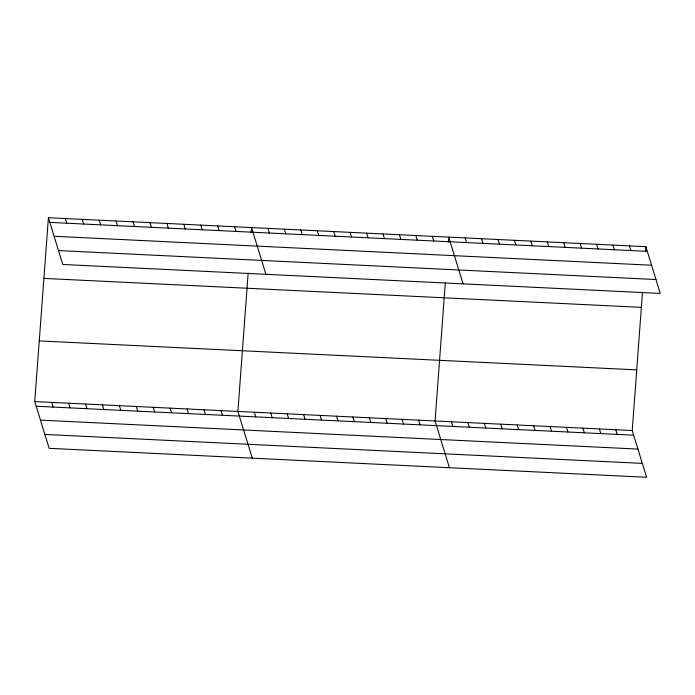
<?xml version="1.0" encoding="UTF-8"?>
<svg xmlns="http://www.w3.org/2000/svg" width="695" height="695" viewBox="0 0 695 695"><rect width="100%" height="100%" fill="white"/><g stroke="black" fill="none" stroke-linecap="round" stroke-linejoin="round"><path stroke-width="1.04" d="M642.493 292.187L632.224 430.535L646.593 477.274L49.128 448.318L34.75 401.58L48.407 217.726L645.872 246.682L660.25 293.42L62.776 264.465L48.407 217.726M248.167 273.074L237.89 411.431L252.268 458.161M251.164 232.625L251.547 227.569L265.916 274.308M445.33 282.63L435.053 420.988L449.43 467.718M448.336 242.181L448.709 237.125L463.087 283.864M645.499 251.738L645.872 246.682M49.84 222.391L647.306 251.347M54.106 236.274L651.58 265.229M58.51 250.574L655.976 279.538M43.898 278.4L641.363 307.355M39.259 340.915L636.724 369.87M34.75 401.58L632.224 430.535M36.183 406.245L633.658 435.2M40.458 420.128L637.923 449.083M44.854 434.436L642.328 463.391M629.444 245.891L630.878 250.547M613.016 245.092L614.449 249.757M596.579 244.292L598.013 248.958M580.151 243.502L581.585 248.158M563.723 242.703L565.157 247.368M615.787 429.745L617.221 434.41M547.286 241.903L548.729 246.569M599.359 428.945L600.793 433.611M530.858 241.113L532.292 245.769M582.931 428.155L584.365 432.811M514.43 240.314L515.864 244.979M566.495 427.356L567.937 432.021M498.002 239.514L499.436 244.18M550.066 426.556L551.5 431.221M481.566 238.724L483.008 243.38M533.638 425.766L535.072 430.422M465.137 237.925L466.571 242.59M517.21 424.966L518.644 429.632M500.774 424.167L502.207 428.832M432.281 236.335L433.715 240.991M484.346 423.377L485.779 428.033M415.845 235.536L417.278 240.201M467.917 422.577L469.351 427.243M399.416 234.736L400.85 239.401M451.489 421.778L452.923 426.443M382.988 233.946L384.422 238.602M366.552 233.146L367.994 237.812M418.625 420.188L420.058 424.854M350.124 232.347L351.557 237.012M402.197 419.389L403.63 424.054M333.696 231.557L335.129 236.222M385.76 418.599L387.202 423.255M317.267 230.757L318.701 235.423M369.332 417.799L370.765 422.464M300.831 229.958L302.273 234.623M352.904 417L354.337 421.665M284.403 229.168L285.836 233.833M336.476 416.209L337.909 420.866M267.975 228.368L269.408 233.034M320.039 415.41L321.481 420.075M303.611 414.611L305.044 419.276M234.615 226.752L236.048 231.418M287.183 413.82L288.616 418.477M217.683 225.927L219.125 230.592M270.755 413.021L272.188 417.686M200.759 225.111L202.193 229.776M254.318 412.222L255.751 416.887M183.827 224.294L185.261 228.95M166.904 223.469L168.338 228.134M220.958 410.606L222.4 415.271M149.972 222.652L151.406 227.317M204.035 409.789L205.468 414.455M133.04 221.827L134.483 226.492M187.103 408.964L188.536 413.629M116.117 221.01L117.551 225.675M170.179 408.147L171.613 412.813M99.185 220.185L100.619 224.85M153.248 407.322L154.681 411.987M82.262 219.368L83.695 224.033M136.316 406.506L137.758 411.171M65.33 218.551L66.763 223.208M119.392 405.689L120.826 410.345M102.46 404.864L103.894 409.529M85.537 404.047L86.971 408.712M68.605 403.222L70.039 407.887M51.682 402.405L53.115 407.07"/></g></svg>
